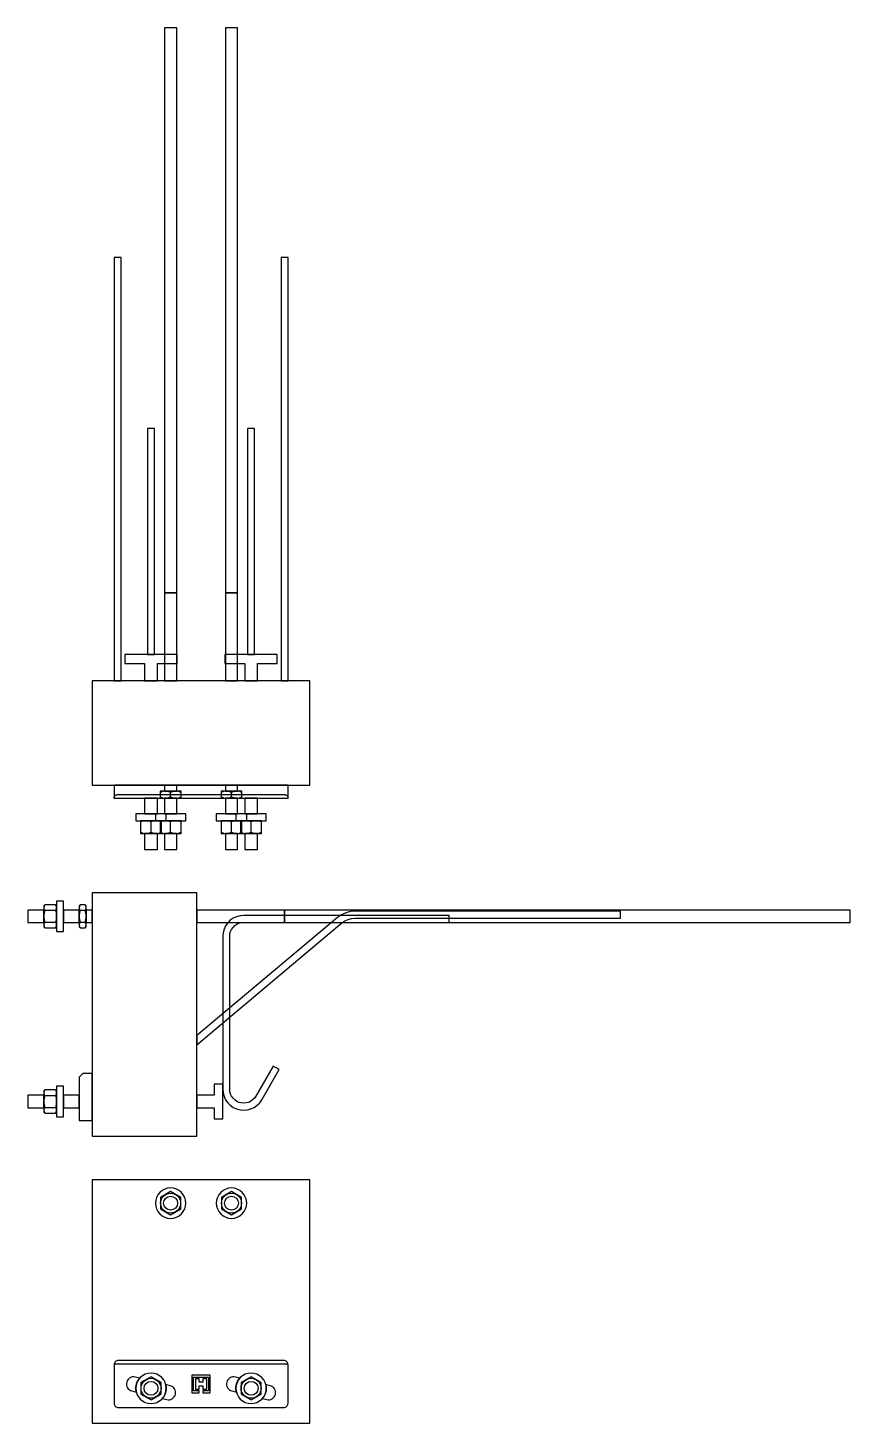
# Model space of a CAD drawing. Extents: x -74 to 871, y -734 to 871.
import ezdxf

# ---------------------------------------------------------------- set-up
doc = ezdxf.new("R2010")
doc.units = 0
doc.layers.add('Halfen', color=7, linetype='CONTINUOUS')

msp = doc.modelspace()

# ---------------------------------------------------------------- linework, layer by layer
at = {"layer": 'Halfen', "color": 7}
for p, q in [((90, -15), (90, -7)), ((160, -15), (160, -7)), ((67.5, -55.8), (67.5, -41)), ((90, -55.8), (90, -41)), ((160, -55.8), (160, -41)), ((182.5, -55.8), (182.5, -41)), ((-55.8, -144.072), (-41, -144.072)), ((-15, -144.072), (-7, -144.072)), ((-55.8, -157.928), (-41, -157.928)), ((-15, -157.928), (-7, -157.928)), ((-55.8, -357.072), (-41, -357.072)), ((-55.8, -370.928), (-41, -370.928)), ((25.101, -666), (224.899, -666))]:
    msp.add_line(p, q, dxfattribs=at)
for points in [[(97, 221), (97, 871), (83, 871), (83, 221)], [(167, 221), (167, 871), (153, 871), (153, 221)], [(25, 607.068), (25, 120), (33, 120), (33, 607.068)], [(217, 607.068), (217, 120), (225, 120), (225, 607.068)], [(71.5, 150), (71.5, 410), (63.5, 410), (63.5, 150)], [(186.5, 150), (186.5, 410), (178.5, 410), (178.5, 150)], [(83, 221), (83, 120), (97, 120), (97, 221)], [(153, 221), (153, 120), (167, 120), (167, 221)], [(97.5, 150), (37.5, 150), (37.5, 140), (60.175, 140), (60.175, 120), (74.825, 120), (74.825, 140), (97.5, 140)], [(212.5, 150), (152.5, 150), (152.5, 140), (175.175, 140), (175.175, 120), (189.825, 120), (189.825, 140), (212.5, 140)], [(0, 0), (250, 0), (250, 120), (0, 120)], [(25, -15), (225, -15), (225, 0), (25, 0)], [(83, 0), (83, -7), (97, -7), (97, 0)], [(153, 0), (153, -7), (167, -7), (167, 0)], [(74.825, -15), (60.175, -15), (60.175, -33), (74.825, -33)], [(78, -15), (102, -15), (102, -7), (78, -7)], [(83, -15), (83, -33), (97, -33), (97, -15)], [(148, -15), (172, -15), (172, -7), (148, -7)], [(153, -15), (153, -33), (167, -33), (167, -15)], [(189.825, -15), (175.175, -15), (175.175, -33), (189.825, -33)], [(50, -41), (85, -41), (85, -33), (50, -33)], [(55.5, -55.8), (79.5, -55.8), (79.5, -41), (55.5, -41)], [(72.5, -41), (107.5, -41), (107.5, -33), (72.5, -33)], [(78, -55.8), (102, -55.8), (102, -41), (78, -41)], [(142.5, -41), (177.5, -41), (177.5, -33), (142.5, -33)], [(148, -55.8), (172, -55.8), (172, -41), (148, -41)], [(165, -41), (200, -41), (200, -33), (165, -33)], [(170.5, -55.8), (194.5, -55.8), (194.5, -41), (170.5, -41)], [(74.825, -55.8), (60.175, -55.8), (60.175, -74), (74.825, -74)], [(83, -55.8), (83, -74), (97, -74), (97, -55.8)], [(153, -55.8), (153, -74), (167, -74), (167, -55.8)], [(189.825, -55.8), (175.175, -55.8), (175.175, -74), (189.825, -74)], [(0, -404), (120, -404), (120, -124), (0, -124)], [(-55.8, -144), (-74, -144), (-74, -158), (-55.8, -158)], [(-54.566, -164.375), (-42.234, -164.375), (-41, -163.141), (-41, -138.859), (-42.234, -137.625), (-54.566, -137.625), (-55.8, -138.859), (-55.8, -163.141)], [(-41, -168.5), (-33, -168.5), (-33, -133.5), (-41, -133.5)], [(-15, -144), (-33, -144), (-33, -158), (-15, -158)], [(-13.766, -164.375), (-8.234, -164.375), (-7, -163.141), (-7, -138.859), (-8.234, -137.625), (-13.766, -137.625), (-15, -138.859), (-15, -163.141)], [(0, -144), (-7, -144), (-7, -158), (0, -158)], [(221, -144), (120, -144), (120, -158), (221, -158)], [(221, -158), (871, -158), (871, -144), (221, -144)], [(607.068, -145.064), (302.259, -145.064), (296.702, -145.55), (291.315, -146.994), (286.259, -149.351), (281.69, -152.551), (120, -288.225), (120, -298.668), (286.832, -158.679), (290.259, -156.28), (294.051, -154.512), (298.092, -153.429), (302.259, -153.064), (607.068, -153.064)], [(207.856, -323.359), (187.856, -358), (186.257, -360.285), (184.285, -362.257), (182, -363.856), (179.472, -365.035), (176.778, -365.757), (174, -366), (171.222, -365.757), (168.528, -365.035), (166, -363.856), (163.715, -362.257), (161.743, -360.285), (160.144, -358), (158.965, -355.472), (158.243, -352.778), (158, -350), (158, -174), (158.243, -171.222), (158.965, -168.528), (160.144, -166), (161.743, -163.715), (163.715, -161.743), (166, -160.144), (168.528, -158.965), (171.222, -158.243), (174, -158), (410, -158), (410, -150), (174, -150), (169.832, -150.365), (165.792, -151.447), (162, -153.215), (158.573, -155.615), (155.615, -158.573), (153.215, -162), (151.447, -165.792), (150.365, -169.832), (150, -174), (150, -350), (150.365, -354.168), (151.447, -358.208), (153.215, -362), (155.615, -365.427), (158.573, -368.385), (162, -370.785), (165.792, -372.553), (169.832, -373.635), (174, -374), (178.168, -373.635), (182.208, -372.553), (186, -370.785), (189.427, -368.385), (192.385, -365.427), (194.785, -362), (214.785, -327.359)], [(-15, -386), (0, -386), (0, -332), (-11, -332), (-15, -336)], [(-54.566, -377.375), (-42.234, -377.375), (-41, -376.141), (-41, -351.859), (-42.234, -350.625), (-54.566, -350.625), (-55.8, -351.859), (-55.8, -376.141)], [(-41, -381.5), (-33, -381.5), (-33, -346.5), (-41, -346.5)], [(150, -344), (140, -344), (140, -356.675), (120, -356.675), (120, -371.325), (140, -371.325), (140, -384), (150, -384)], [(-55.8, -356.675), (-74, -356.675), (-74, -371.325), (-55.8, -371.325)], [(-15, -356.675), (-33, -356.675), (-33, -371.325), (-15, -371.325)], [(0, -734), (250, -734), (250, -454), (0, -454)], [(107.5, -481), (107.164, -477.586), (106.168, -474.303), (104.551, -471.278), (102.374, -468.626), (99.722, -466.449), (96.697, -464.832), (93.414, -463.836), (90, -463.5), (86.586, -463.836), (83.303, -464.832), (80.278, -466.449), (77.626, -468.626), (75.449, -471.278), (73.832, -474.303), (72.836, -477.586), (72.5, -481), (72.836, -484.414), (73.832, -487.697), (75.449, -490.722), (77.626, -493.374), (80.278, -495.551), (83.303, -497.168), (86.586, -498.164), (90, -498.5), (93.414, -498.164), (96.697, -497.168), (99.722, -495.551), (102.374, -493.374), (104.551, -490.722), (106.168, -487.697), (107.164, -484.414)], [(177.5, -481), (177.164, -477.586), (176.168, -474.303), (174.551, -471.278), (172.374, -468.626), (169.722, -466.449), (166.697, -464.832), (163.414, -463.836), (160, -463.5), (156.586, -463.836), (153.303, -464.832), (150.278, -466.449), (147.626, -468.626), (145.449, -471.278), (143.832, -474.303), (142.836, -477.586), (142.5, -481), (142.836, -484.414), (143.832, -487.697), (145.449, -490.722), (147.626, -493.374), (150.278, -495.551), (153.303, -497.168), (156.586, -498.164), (160, -498.5), (163.414, -498.164), (166.697, -497.168), (169.722, -495.551), (172.374, -493.374), (174.551, -490.722), (176.168, -487.697), (177.164, -484.414)], [(90, -494.375), (101.583, -487.688), (101.583, -474.312), (90, -467.625), (78.417, -474.312), (78.417, -487.688)], [(160, -494.375), (171.583, -487.688), (171.583, -474.312), (160, -467.625), (148.417, -474.312), (148.417, -487.688)], [(25, -711), (25.096, -711.975), (25.381, -712.913), (25.843, -713.778), (26.464, -714.536), (27.222, -715.157), (28.087, -715.619), (29.025, -715.904), (30, -716), (220, -716), (220.975, -715.904), (221.913, -715.619), (222.778, -715.157), (223.536, -714.536), (224.157, -713.778), (224.619, -712.913), (224.904, -711.975), (225, -711), (225, -667), (224.904, -666.025), (224.619, -665.087), (224.157, -664.222), (223.536, -663.464), (222.778, -662.843), (221.913, -662.381), (220.975, -662.096), (220, -662), (30, -662), (29.025, -662.096), (28.087, -662.381), (27.222, -662.843), (26.464, -663.464), (25.843, -664.222), (25.381, -665.087), (25.096, -666.025), (25, -667)], [(47.896, -680.76), (46.281, -680.841), (44.712, -681.235), (43.251, -681.928), (41.953, -682.893), (40.868, -684.093), (40.038, -685.481), (39.495, -687.004), (39.26, -688.604), (39.341, -690.219), (39.735, -691.788), (40.428, -693.249), (41.393, -694.547), (42.593, -695.632), (43.981, -696.462), (45.504, -697.005), (50.549, -698.263), (50.336, -697.414), (50.084, -695.715), (50, -694), (50.084, -692.285), (50.336, -690.586), (50.754, -688.92), (51.332, -687.303), (52.066, -685.751), (52.949, -684.278), (53.972, -682.898), (54.554, -682.256), (49.496, -680.995)], [(85, -694), (84.664, -690.586), (83.668, -687.303), (82.051, -684.278), (79.874, -681.626), (77.222, -679.449), (74.197, -677.832), (70.914, -676.836), (67.5, -676.5), (64.086, -676.836), (60.803, -677.832), (57.778, -679.449), (55.126, -681.626), (52.949, -684.278), (51.332, -687.303), (50.336, -690.586), (50, -694), (50.336, -697.414), (51.332, -700.697), (52.949, -703.722), (55.126, -706.374), (57.778, -708.551), (60.803, -710.168), (64.086, -711.164), (67.5, -711.5), (70.914, -711.164), (74.197, -710.168), (77.222, -708.551), (79.874, -706.374), (82.051, -703.722), (83.668, -700.697), (84.664, -697.414)], [(67.5, -707.375), (79.083, -700.688), (79.083, -687.312), (67.5, -680.625), (55.917, -687.312), (55.917, -700.688)], [(84.444, -689.709), (84.664, -690.586), (84.916, -692.285), (85, -694), (84.916, -695.715), (84.664, -697.414), (84.246, -699.08), (83.668, -700.697), (82.934, -702.249), (82.051, -703.722), (81.028, -705.102), (80.466, -705.722), (85.504, -706.978), (87.104, -707.214), (88.719, -707.133), (90.288, -706.738), (91.749, -706.045), (93.047, -705.08), (94.132, -703.88), (94.962, -702.492), (95.505, -700.969), (95.741, -699.369), (95.659, -697.754), (95.265, -696.185), (94.572, -694.724), (93.607, -693.426), (92.407, -692.341), (91.019, -691.511), (89.496, -690.968)], [(114.5, -699), (123, -699), (123, -697), (116.5, -697), (116.5, -681), (133.5, -681), (133.5, -697), (127, -697), (127, -699), (135.5, -699), (135.5, -679), (114.5, -679)], [(118.5, -695), (123, -695), (123, -691), (127, -691), (127, -695), (131.5, -695), (131.5, -683), (127, -683), (127, -687), (123, -687), (123, -683), (118.5, -683)], [(162.896, -680.76), (161.281, -680.841), (159.712, -681.235), (158.251, -681.928), (156.953, -682.893), (155.868, -684.093), (155.038, -685.481), (154.495, -687.004), (154.26, -688.604), (154.341, -690.219), (154.735, -691.788), (155.428, -693.249), (156.393, -694.547), (157.593, -695.632), (158.981, -696.462), (160.504, -697.005), (165.549, -698.263), (165.336, -697.414), (165.084, -695.715), (165, -694), (165.084, -692.285), (165.336, -690.586), (165.754, -688.92), (166.332, -687.303), (167.066, -685.751), (167.949, -684.278), (168.972, -682.898), (169.554, -682.256), (164.496, -680.995)], [(200, -694), (199.664, -690.586), (198.668, -687.303), (197.051, -684.278), (194.874, -681.626), (192.222, -679.449), (189.197, -677.832), (185.914, -676.836), (182.5, -676.5), (179.086, -676.836), (175.803, -677.832), (172.778, -679.449), (170.126, -681.626), (167.949, -684.278), (166.332, -687.303), (165.336, -690.586), (165, -694), (165.336, -697.414), (166.332, -700.697), (167.949, -703.722), (170.126, -706.374), (172.778, -708.551), (175.803, -710.168), (179.086, -711.164), (182.5, -711.5), (185.914, -711.164), (189.197, -710.168), (192.222, -708.551), (194.874, -706.374), (197.051, -703.722), (198.668, -700.697), (199.664, -697.414)], [(182.5, -707.375), (194.083, -700.688), (194.083, -687.312), (182.5, -680.625), (170.917, -687.312), (170.917, -700.688)], [(199.444, -689.709), (199.664, -690.586), (199.916, -692.285), (200, -694), (199.916, -695.715), (199.664, -697.414), (199.246, -699.08), (198.668, -700.697), (197.934, -702.249), (197.051, -703.722), (196.028, -705.102), (195.466, -705.722), (200.504, -706.978), (202.104, -707.214), (203.719, -707.133), (205.288, -706.738), (206.749, -706.045), (208.047, -705.08), (209.132, -703.88), (209.962, -702.492), (210.505, -700.969), (210.74, -699.369), (210.659, -697.754), (210.265, -696.185), (209.572, -694.724), (208.607, -693.426), (207.407, -692.341), (206.019, -691.511), (204.496, -690.968)]]:
    msp.add_lwpolyline(points, close=True, dxfattribs=at)
msp.add_lwpolyline([(25, -15), (25.077, -14.22), (25.304, -13.469), (25.674, -12.778), (26.172, -12.172), (26.778, -11.674), (27.469, -11.304), (28.22, -11.077), (29, -11), (221, -11), (221.78, -11.077), (222.531, -11.304), (223.222, -11.674), (223.828, -12.172), (224.326, -12.778), (224.696, -13.469), (224.923, -14.22), (225, -15)], dxfattribs=at)
for centre, radius in [((90, -481), 11.5), ((90, -481), 8), ((160, -481), 11.5), ((160, -481), 8), ((67.5, -694), 11.5), ((67.5, -694), 8), ((182.5, -694), 11.5), ((182.5, -694), 8)]:
    msp.add_circle(centre, radius, dxfattribs=at)
for centre, radius, start, end in [((84, -20.375), 13.375, 63.346222, 116.653778), ((84, -1.625), 13.375, 243.346222, 296.653778), ((96, -20.375), 13.375, 63.346222, 116.653778), ((96, -1.625), 13.375, 243.346222, 296.653778), ((154, -20.375), 13.375, 63.346222, 116.653778), ((154, -1.625), 13.375, 243.346222, 296.653778), ((166, -20.375), 13.375, 63.346222, 116.653778), ((166, -1.625), 13.375, 243.346222, 296.653778), ((61.5, -54.375), 13.375, 63.346222, 116.653778), ((73.5, -54.375), 13.375, 63.346222, 116.653778), ((84, -54.375), 13.375, 63.346222, 116.653778), ((96, -54.375), 13.375, 63.346222, 116.653778), ((154, -54.375), 13.375, 63.346222, 116.653778), ((166, -54.375), 13.375, 63.346222, 116.653778), ((176.5, -54.375), 13.375, 63.346222, 116.653778), ((188.5, -54.375), 13.375, 63.346222, 116.653778), ((61.5, -42.425), 13.375, 243.346222, 296.653778), ((73.5, -42.425), 13.375, 243.346222, 296.653778), ((84, -42.425), 13.375, 243.346222, 296.653778), ((96, -42.425), 13.375, 243.346222, 296.653778), ((154, -42.425), 13.375, 243.346222, 296.653778), ((166, -42.425), 13.375, 243.346222, 296.653778), ((176.5, -42.425), 13.375, 243.346222, 296.653778), ((188.5, -42.425), 13.375, 243.346222, 296.653778), ((-50.322, -141.089), 5.478, 140.779022, 219.220978), ((-35.738, -151), 20.062, 159.798004, 200.201996), ((-46.478, -141.089), 5.478, -39.220978, 39.220982), ((-61.062, -151), 20.062, -20.201996, 20.202003), ((-9.522, -141.089), 5.478, 140.779022, 219.220978), ((5.062, -151), 20.062, 159.798004, 200.201996), ((-12.478, -141.089), 5.478, -39.220978, 39.220982), ((-27.062, -151), 20.062, -20.201996, 20.202003), ((-50.322, -160.911), 5.478, 140.779022, 219.220978), ((-46.478, -160.911), 5.478, -39.220978, 39.220982), ((-9.522, -160.911), 5.478, 140.779022, 219.220978), ((-12.478, -160.911), 5.478, -39.220978, 39.220982), ((-50.322, -354.089), 5.478, 140.779022, 219.220978), ((-46.478, -354.089), 5.478, -39.220978, 39.220982), ((-35.738, -364), 20.062, 159.798004, 200.201996), ((-61.062, -364), 20.062, -20.201996, 20.202003), ((-50.322, -373.911), 5.478, 140.779022, 219.220978), ((-46.478, -373.911), 5.478, -39.220978, 39.220982)]:
    msp.add_arc(centre, radius, start, end, dxfattribs=at)

doc.saveas('drawing.dxf')
